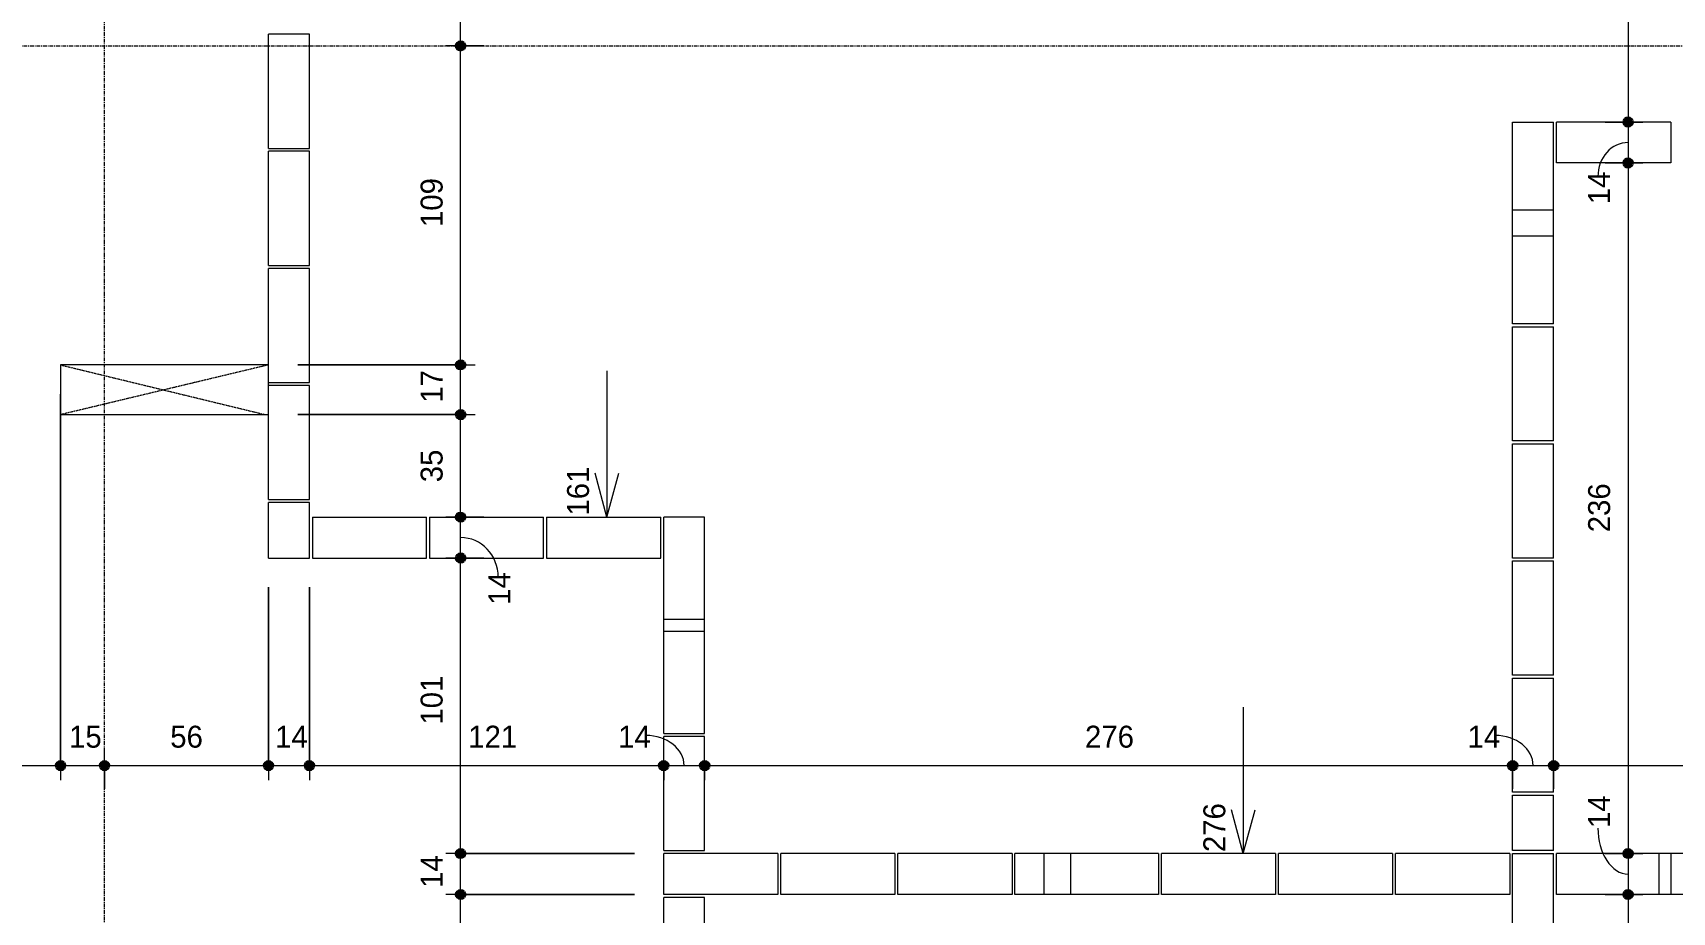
# Model space of a CAD drawing. Header units: centimetres. Extents: x 170 to 15941, y -2277 to 8860.
# Drawn here: x 7480 to 8040, y 134 to 435 of the extents above; entities that cross this region are included whole.
import ezdxf

# ---------------------------------------------------------------- set-up
doc = ezdxf.new("R2010")
doc.units = ezdxf.units.CM
doc.linetypes.add('Linha de eixo', pattern=[2.2225, 1.27, -0.3175, 0.3175, -0.3175])
doc.linetypes.add('Projeção', pattern=[0.396875, 0.238125, -0.15875])
doc.layers.add('A-ANNO-DIMS-1', color=1, linetype='Continuous', lineweight=9, true_color=0xff0000)
for name, color, linetype, lineweight in [('A-ANNO-DIMS-50', 7, 'Continuous', 9), ('A-DETL-THIN', 7, 'Continuous', 9), ('A-FLOR-OVHD', 7, 'Projeção', 9), ('S-BEAM', 7, 'Continuous', 9), ('S-BEAM-1', 7, 'Continuous', 13), ('S-GRID-1', 7, 'Linha de eixo', 9)]:
    doc.layers.add(name, color=color, linetype=linetype, lineweight=lineweight)
doc.styles.add('Bahnschrift_7', font='', dxfattribs={"height": 7.5})
doc.styles.get('Bahnschrift_7').set_extended_font_data('Bahnschrift')
doc.dimstyles.new('COTA_ACUMULADA_1', dxfattribs={"dimscale": 30.48, "dimtxt": 8.33133, "dimasz": 0.049213, "dimexe": 0, "dimexo": 0.0625, "dimgap": 0.131234, "dimtad": 0, "dimjust": 2, "dimdec": 0, "dimzin": 0, "dimdsep": 46, "dimtxsty": 'Bahnschrift_7', "dimblk1": 'NONE', "dimblk2": 'OPEN30', "dimsah": 1, "dimcen": 0.09, "dimse1": 1, "dimsd1": 1, "dimazin": 0, "dimtfac": 1, "dimtdec": 4, "dimtix": 1, "dimtmove": 2, "dimatfit": 3, "dimfxl": 0, "dimfxlon": 1, "dimtvp": 1, "dimtolj": 1, "dimtzin": 0, "dimarcsym": 2})
doc.dimstyles.new('COTA_LINEAR', dxfattribs={"dimscale": 30.48, "dimtxt": 8.33133, "dimasz": 0.393701, "dimexe": 0.164042, "dimexo": 0.328084, "dimgap": 0.131234, "dimtad": 1, "dimdec": 0, "dimzin": 0, "dimdsep": 46, "dimtxsty": 'Bahnschrift_7', "dimblk1": 'DOTSMALL', "dimblk2": 'DOTSMALL', "dimsah": 1, "dimcen": 0.09, "dimdle": 0.164042, "dimazin": 0, "dimtfac": 1, "dimtdec": 4, "dimtix": 1, "dimtmove": 0, "dimatfit": 3, "dimfxl": 1, "dimtvp": 1, "dimtolj": 1, "dimtzin": 0, "dimarcsym": 2})
doc.dimstyles.new('COTA_LINEAR_1', dxfattribs={"dimscale": 30.48, "dimtxt": 8.33133, "dimasz": 0.393701, "dimexe": 0.164042, "dimexo": 0.328084, "dimgap": 0.131234, "dimtad": 1, "dimdec": 0, "dimzin": 0, "dimdsep": 46, "dimtxsty": 'Bahnschrift_7', "dimblk1": 'DOTSMALL', "dimblk2": 'DOTSMALL', "dimsah": 1, "dimcen": 0.09, "dimdle": 0.164042, "dimazin": 0, "dimtfac": 1, "dimtdec": 4, "dimtix": 1, "dimtmove": 1, "dimatfit": 3, "dimfxl": 1, "dimtvp": 1, "dimtolj": 1, "dimtzin": 0, "dimarcsym": 2})

# ---------------------------------------------------------------- blocks, each defined once
blk = doc.blocks.new('LEONE - BLOCO CANALETA 14X39X1 - LEONE - BLOCO CANALETA 14X39X19-2457813-FORMA DA COBERTURA')
at = {"layer": 'S-BEAM-1'}
for p, q in [((-19.5, 7), (19.5, 7)), ((-19.5, 7), (-19.5, -7)), ((19.5, -7), (19.5, 7)), ((-19.5, -7), (19.5, -7))]:
    blk.add_line(p, q, dxfattribs=at)
blk = doc.blocks.new('LEONE - BLOCO CANALETA 14X39X2 - LEONE - BLOCO CANALETA 14X39X19-V2-FORMA DA COBERTURA')
at = {"layer": 'S-BEAM-1'}
for p, q in [((-19.5, 7), (19.5, 7)), ((-19.5, -7), (-19.5, 7)), ((19.5, 7), (19.5, -7)), ((-19.5, -7), (19.5, -7))]:
    blk.add_line(p, q, dxfattribs=at)
blk = doc.blocks.new('LEONE - BLOCO CANALETA 14X19X19 - LEONE - BLOCO CANALETA 14X19X19-3028554-FORMA DA COBERTURA')
at = {"layer": 'S-BEAM-1'}
for p, q in [((-9.5, 7), (9.5, 7)), ((-9.5, -7), (-9.5, 7)), ((9.5, 7), (9.5, -7)), ((-9.5, -7), (9.5, -7))]:
    blk.add_line(p, q, dxfattribs=at)
blk = doc.blocks.new('LEONE - BLOCO CANALETA 14X39X2 - LEONE - BLOCO CANALETA 14X39X19-2679375-FORMA DA COBERTURA')
at = {"layer": 'S-BEAM-1'}
for p, q in [((-19.5, 7), (19.5, 7)), ((-19.5, 7), (-19.5, -7)), ((19.5, -7), (19.5, 7)), ((-19.5, -7), (19.5, -7))]:
    blk.add_line(p, q, dxfattribs=at)
blk = doc.blocks.new('LEONE - BLOCO CANALETA 14X19X19 - LEONE - BLOCO CANALETA 14X19X19-561206-FORMA DA COBERTURA')
at = {"layer": 'S-BEAM-1'}
for p, q in [((-9.5, 7), (9.5, 7)), ((-9.5, 7), (-9.5, -7)), ((9.5, -7), (9.5, 7)), ((-9.5, -7), (9.5, -7))]:
    blk.add_line(p, q, dxfattribs=at)
blk = doc.blocks.new('DIMBLOCK106-FORMA DA COBERTURA')
at = {"layer": 'A-ANNO-DIMS-50', "lineweight": 35, "true_color": 0xff0000}
h = blk.add_hatch(color=1, dxfattribs=at)
edge = h.paths.add_edge_path()
edge.add_arc((7249.52, 184.29), 1.5, 0, 360)
h = blk.add_hatch(color=1, dxfattribs=at)
edge = h.paths.add_edge_path()
edge.add_arc((7489.52, 184.29), 1.5, 0, 360)
at = {"layer": 'A-ANNO-DIMS-50', "color": 1, "true_color": 0xff0000}
for p, q in [((7489.52, 311.24), (7489.52, 179.29)), ((7489.52, 184.29), (7489.52, 311.24)), ((7249.52, 220.24), (7249.52, 179.29)), ((7249.52, 184.29), (7249.52, 220.24)), ((7249.52, 184.29), (7489.52, 184.29))]:
    blk.add_line(p, q, dxfattribs=at)
at = {"layer": 'A-ANNO-DIMS-50', "color": 1, "lineweight": 35, "true_color": 0xff0000}
for centre in [(7249.52, 184.29), (7489.52, 184.29)]:
    blk.add_circle(centre, 1.5, dxfattribs=at)
at = {"layer": 'A-ANNO-DIMS-50', "color": 0, "insert": (7360.94, 197.94), "char_height": 7.5, "width": 20.6011, "attachment_point": 1, "line_spacing_factor": 1.009858, "style": 'Bahnschrift_7'}
blk.add_mtext('240', dxfattribs=at)
blk = doc.blocks.new('_DotSmall')
at = {"color": 0, "linetype": 'ByBlock', "const_width": 0.5}
blk.add_lwpolyline([(-0.0625, 0, 1), (0.0625, 0, 1)], format="xyb", close=True, dxfattribs=at)
blk = doc.blocks.new('DIMBLOCK107-FORMA DA COBERTURA')
at = {"layer": 'A-ANNO-DIMS-50', "lineweight": 35, "true_color": 0xff0000}
h = blk.add_hatch(color=1, dxfattribs=at)
edge = h.paths.add_edge_path()
edge.add_arc((7489.52, 184.29), 1.5, 0, 360)
h = blk.add_hatch(color=1, dxfattribs=at)
edge = h.paths.add_edge_path()
edge.add_arc((7504.52, 184.29), 1.5, 0, 360)
at = {"layer": 'A-ANNO-DIMS-50', "color": 1, "true_color": 0xff0000}
for p, q in [((7489.52, 311.24), (7489.52, 179.29)), ((7489.52, 184.29), (7489.52, 311.24)), ((7504.52, 176.41), (7504.52, 189.29)), ((7489.52, 184.29), (7504.52, 184.29)), ((7504.52, 184.29), (7504.52, 176.41))]:
    blk.add_line(p, q, dxfattribs=at)
at = {"layer": 'A-ANNO-DIMS-50', "color": 1, "lineweight": 35, "true_color": 0xff0000}
for centre in [(7489.52, 184.29), (7504.52, 184.29)]:
    blk.add_circle(centre, 1.5, dxfattribs=at)
at = {"layer": 'A-ANNO-DIMS-50', "color": 0, "insert": (7492.41, 197.94), "char_height": 7.5, "width": 11.0579, "attachment_point": 1, "line_spacing_factor": 1.009858, "style": 'Bahnschrift_7'}
blk.add_mtext('15', dxfattribs=at)
blk = doc.blocks.new('DIMBLOCK108-FORMA DA COBERTURA')
at = {"layer": 'A-ANNO-DIMS-50', "lineweight": 35, "true_color": 0xff0000}
h = blk.add_hatch(color=1, dxfattribs=at)
edge = h.paths.add_edge_path()
edge.add_arc((7504.52, 184.29), 1.5, 0, 360)
h = blk.add_hatch(color=1, dxfattribs=at)
edge = h.paths.add_edge_path()
edge.add_arc((7560.52, 184.29), 1.5, 0, 360)
at = {"layer": 'A-ANNO-DIMS-50', "color": 1, "true_color": 0xff0000}
for p, q in [((7560.52, 245.24), (7560.52, 179.29)), ((7560.52, 184.29), (7560.52, 245.24)), ((7504.52, 176.41), (7504.52, 189.29)), ((7504.52, 184.29), (7560.52, 184.29)), ((7504.52, 184.29), (7504.52, 176.41))]:
    blk.add_line(p, q, dxfattribs=at)
at = {"layer": 'A-ANNO-DIMS-50', "color": 1, "lineweight": 35, "true_color": 0xff0000}
for centre in [(7504.52, 184.29), (7560.52, 184.29)]:
    blk.add_circle(centre, 1.5, dxfattribs=at)
at = {"layer": 'A-ANNO-DIMS-50', "color": 0, "insert": (7526.97, 197.94), "char_height": 7.5, "width": 13.3301, "attachment_point": 1, "line_spacing_factor": 1.009858, "style": 'Bahnschrift_7'}
blk.add_mtext('56', dxfattribs=at)
blk = doc.blocks.new('DIMBLOCK109-FORMA DA COBERTURA')
at = {"layer": 'A-ANNO-DIMS-50', "lineweight": 35, "true_color": 0xff0000}
h = blk.add_hatch(color=1, dxfattribs=at)
edge = h.paths.add_edge_path()
edge.add_arc((7560.52, 184.29), 1.5, 0, 360)
h = blk.add_hatch(color=1, dxfattribs=at)
edge = h.paths.add_edge_path()
edge.add_arc((7574.52, 184.29), 1.5, 0, 360)
at = {"layer": 'A-ANNO-DIMS-50', "color": 1, "true_color": 0xff0000}
for p, q in [((7560.52, 245.24), (7560.52, 179.29)), ((7560.52, 184.29), (7560.52, 245.24)), ((7574.52, 245.24), (7574.52, 179.29)), ((7574.52, 184.29), (7574.52, 245.24)), ((7560.52, 184.29), (7574.52, 184.29))]:
    blk.add_line(p, q, dxfattribs=at)
at = {"layer": 'A-ANNO-DIMS-50', "color": 1, "lineweight": 35, "true_color": 0xff0000}
for centre in [(7560.52, 184.29), (7574.52, 184.29)]:
    blk.add_circle(centre, 1.5, dxfattribs=at)
at = {"layer": 'A-ANNO-DIMS-50', "color": 0, "insert": (7562.79, 197.94), "char_height": 7.5, "width": 11.3609, "attachment_point": 1, "line_spacing_factor": 1.009858, "style": 'Bahnschrift_7'}
blk.add_mtext('14', dxfattribs=at)
blk = doc.blocks.new('DIMBLOCK110-FORMA DA COBERTURA')
at = {"layer": 'A-ANNO-DIMS-50', "lineweight": 35, "true_color": 0xff0000}
h = blk.add_hatch(color=1, dxfattribs=at)
edge = h.paths.add_edge_path()
edge.add_arc((7574.52, 184.29), 1.5, 0, 360)
h = blk.add_hatch(color=1, dxfattribs=at)
edge = h.paths.add_edge_path()
edge.add_arc((7695.52, 184.29), 1.5, 0, 360)
at = {"layer": 'A-ANNO-DIMS-50', "color": 1, "true_color": 0xff0000}
for p, q in [((7574.52, 245.24), (7574.52, 179.29)), ((7574.52, 184.29), (7574.52, 245.24)), ((7695.52, 185.24), (7695.52, 179.29)), ((7695.52, 184.29), (7695.52, 185.24)), ((7574.52, 184.29), (7695.52, 184.29))]:
    blk.add_line(p, q, dxfattribs=at)
at = {"layer": 'A-ANNO-DIMS-50', "color": 1, "lineweight": 35, "true_color": 0xff0000}
for centre in [(7574.52, 184.29), (7695.52, 184.29)]:
    blk.add_circle(centre, 1.5, dxfattribs=at)
at = {"layer": 'A-ANNO-DIMS-50', "color": 0, "insert": (7628.77, 197.94), "char_height": 7.5, "width": 14.9964, "attachment_point": 1, "line_spacing_factor": 1.009858, "style": 'Bahnschrift_7'}
blk.add_mtext('121', dxfattribs=at)
blk = doc.blocks.new('DIMBLOCK111-FORMA DA COBERTURA')
at = {"layer": 'A-ANNO-DIMS-50', "lineweight": 35, "true_color": 0xff0000}
h = blk.add_hatch(color=1, dxfattribs=at)
edge = h.paths.add_edge_path()
edge.add_arc((7695.52, 184.29), 1.5, 0, 360)
h = blk.add_hatch(color=1, dxfattribs=at)
edge = h.paths.add_edge_path()
edge.add_arc((7709.52, 184.29), 1.5, 0, 360)
at = {"layer": 'A-ANNO-DIMS-50', "color": 1, "true_color": 0xff0000}
for p, q in [((7695.52, 185.24), (7695.52, 179.29)), ((7695.52, 184.29), (7695.52, 185.24)), ((7709.52, 185.24), (7709.52, 179.29)), ((7709.52, 184.29), (7709.52, 185.24)), ((7695.52, 184.29), (7709.52, 184.29))]:
    blk.add_line(p, q, dxfattribs=at)
at = {"layer": 'A-ANNO-DIMS-50', "color": 1, "lineweight": 35, "true_color": 0xff0000}
for centre in [(7695.52, 184.29), (7709.52, 184.29)]:
    blk.add_circle(centre, 1.5, dxfattribs=at)
at = {"layer": 'A-ANNO-DIMS-50', "color": 1, "true_color": 0xff0000}
blk.add_ellipse((7689.44, 184.29), major_axis=(13.08, 0), ratio=0.788155, start_param=0, end_param=1.570796, dxfattribs=at)
at = {"layer": 'A-ANNO-DIMS-50', "color": 0, "insert": (7679.97, 197.94), "char_height": 7.5, "width": 11.3609, "attachment_point": 1, "line_spacing_factor": 1.009858, "style": 'Bahnschrift_7'}
blk.add_mtext('14', dxfattribs=at)
blk = doc.blocks.new('DIMBLOCK112-FORMA DA COBERTURA')
at = {"layer": 'A-ANNO-DIMS-50', "lineweight": 35, "true_color": 0xff0000}
h = blk.add_hatch(color=1, dxfattribs=at)
edge = h.paths.add_edge_path()
edge.add_arc((7709.52, 184.29), 1.5, 0, 360)
h = blk.add_hatch(color=1, dxfattribs=at)
edge = h.paths.add_edge_path()
edge.add_arc((7985.52, 184.29), 1.5, 0, 360)
at = {"layer": 'A-ANNO-DIMS-50', "color": 1, "true_color": 0xff0000}
for p, q in [((7709.52, 185.24), (7709.52, 179.29)), ((7709.52, 184.29), (7709.52, 185.24)), ((7985.52, 176.41), (7985.52, 189.29)), ((7709.52, 184.29), (7985.52, 184.29)), ((7985.52, 184.29), (7985.52, 176.41))]:
    blk.add_line(p, q, dxfattribs=at)
at = {"layer": 'A-ANNO-DIMS-50', "color": 1, "lineweight": 35, "true_color": 0xff0000}
for centre in [(7709.52, 184.29), (7985.52, 184.29)]:
    blk.add_circle(centre, 1.5, dxfattribs=at)
at = {"layer": 'A-ANNO-DIMS-50', "color": 0, "insert": (7839.44, 197.94), "char_height": 7.5, "width": 19.3893, "attachment_point": 1, "line_spacing_factor": 1.009858, "style": 'Bahnschrift_7'}
blk.add_mtext('276', dxfattribs=at)
blk = doc.blocks.new('DIMBLOCK113-FORMA DA COBERTURA')
at = {"layer": 'A-ANNO-DIMS-50', "lineweight": 35, "true_color": 0xff0000}
h = blk.add_hatch(color=1, dxfattribs=at)
edge = h.paths.add_edge_path()
edge.add_arc((7985.52, 184.29), 1.5, 0, 360)
h = blk.add_hatch(color=1, dxfattribs=at)
edge = h.paths.add_edge_path()
edge.add_arc((7999.52, 184.29), 1.5, 0, 360)
at = {"layer": 'A-ANNO-DIMS-50', "color": 1, "true_color": 0xff0000}
for p, q in [((7985.52, 176.41), (7985.52, 189.29)), ((7999.52, 176.41), (7999.52, 189.29)), ((7985.52, 184.29), (7999.52, 184.29)), ((7985.52, 184.29), (7985.52, 176.41)), ((7999.52, 184.29), (7999.52, 176.41))]:
    blk.add_line(p, q, dxfattribs=at)
at = {"layer": 'A-ANNO-DIMS-50', "color": 1, "lineweight": 35, "true_color": 0xff0000}
for centre in [(7985.52, 184.29), (7999.52, 184.29)]:
    blk.add_circle(centre, 1.5, dxfattribs=at)
at = {"layer": 'A-ANNO-DIMS-50', "color": 1, "true_color": 0xff0000}
blk.add_ellipse((7979.58, 184.29), major_axis=(12.94, 0), ratio=0.79671, start_param=0, end_param=1.570796, dxfattribs=at)
at = {"layer": 'A-ANNO-DIMS-50', "color": 0, "insert": (7970.11, 197.94), "char_height": 7.5, "width": 11.3609, "attachment_point": 1, "line_spacing_factor": 1.009858, "style": 'Bahnschrift_7'}
blk.add_mtext('14', dxfattribs=at)
blk = doc.blocks.new('DIMBLOCK114-FORMA DA COBERTURA')
at = {"layer": 'A-ANNO-DIMS-50', "lineweight": 35, "true_color": 0xff0000}
h = blk.add_hatch(color=1, dxfattribs=at)
edge = h.paths.add_edge_path()
edge.add_arc((7999.52, 184.29), 1.5, 0, 360)
h = blk.add_hatch(color=1, dxfattribs=at)
edge = h.paths.add_edge_path()
edge.add_arc((8315.52, 184.29), 1.5, 0, 360)
at = {"layer": 'A-ANNO-DIMS-50', "color": 1, "true_color": 0xff0000}
for p, q in [((7999.52, 176.41), (7999.52, 189.29)), ((8315.52, 176.41), (8315.52, 189.29)), ((7999.52, 184.29), (8320.52, 184.29)), ((7999.52, 184.29), (7999.52, 176.41)), ((8315.52, 184.29), (8315.52, 176.41))]:
    blk.add_line(p, q, dxfattribs=at)
at = {"layer": 'A-ANNO-DIMS-50', "color": 1, "lineweight": 35, "true_color": 0xff0000}
for centre in [(7999.52, 184.29), (8315.52, 184.29)]:
    blk.add_circle(centre, 1.5, dxfattribs=at)
at = {"layer": 'A-ANNO-DIMS-50', "color": 0, "insert": (8150.26, 197.94), "char_height": 7.5, "width": 17.4201, "attachment_point": 1, "line_spacing_factor": 1.009858, "style": 'Bahnschrift_7'}
blk.add_mtext('316', dxfattribs=at)
blk = doc.blocks.new('DIMBLOCK251-FORMA DA COBERTURA')
at = {"layer": 'A-ANNO-DIMS-50', "lineweight": 35, "true_color": 0xff0000}
h = blk.add_hatch(color=1, dxfattribs=at)
edge = h.paths.add_edge_path()
edge.add_arc((7626.16, 140.24), 1.5, 0, 360)
h = blk.add_hatch(color=1, dxfattribs=at)
edge = h.paths.add_edge_path()
edge.add_arc((7626.16, 39.24), 1.5, 0, 360)
at = {"layer": 'A-ANNO-DIMS-50', "color": 1, "true_color": 0xff0000}
for p, q in [((7685.52, 140.24), (7621.16, 140.24)), ((7626.16, 39.24), (7626.16, 140.24)), ((7626.16, 140.24), (7685.52, 140.24)), ((7625.52, 39.24), (7631.16, 39.24)), ((7626.16, 39.24), (7625.52, 39.24))]:
    blk.add_line(p, q, dxfattribs=at)
at = {"layer": 'A-ANNO-DIMS-50', "color": 1, "lineweight": 35, "true_color": 0xff0000}
for centre in [(7626.16, 140.24), (7626.16, 39.24)]:
    blk.add_circle(centre, 1.5, dxfattribs=at)
at = {"layer": 'A-ANNO-DIMS-50', "color": 0, "insert": (7612.51, 83.31), "char_height": 7.5, "width": 15.4508, "attachment_point": 1, "rotation": 90, "line_spacing_factor": 1.009858, "style": 'Bahnschrift_7'}
blk.add_mtext('101', dxfattribs=at)
blk = doc.blocks.new('DIMBLOCK252-FORMA DA COBERTURA')
at = {"layer": 'A-ANNO-DIMS-50', "lineweight": 35, "true_color": 0xff0000}
h = blk.add_hatch(color=1, dxfattribs=at)
edge = h.paths.add_edge_path()
edge.add_arc((7626.16, 154.24), 1.5, 0, 360)
h = blk.add_hatch(color=1, dxfattribs=at)
edge = h.paths.add_edge_path()
edge.add_arc((7626.16, 140.24), 1.5, 0, 360)
at = {"layer": 'A-ANNO-DIMS-50', "color": 1, "true_color": 0xff0000}
for p, q in [((7685.52, 154.24), (7621.16, 154.24)), ((7626.16, 140.24), (7626.16, 154.24)), ((7626.16, 154.24), (7685.52, 154.24)), ((7685.52, 140.24), (7621.16, 140.24)), ((7626.16, 140.24), (7685.52, 140.24))]:
    blk.add_line(p, q, dxfattribs=at)
at = {"layer": 'A-ANNO-DIMS-50', "color": 1, "lineweight": 35, "true_color": 0xff0000}
for centre in [(7626.16, 154.24), (7626.16, 140.24)]:
    blk.add_circle(centre, 1.5, dxfattribs=at)
at = {"layer": 'A-ANNO-DIMS-50', "color": 0, "insert": (7612.51, 142.51), "char_height": 7.5, "width": 11.3609, "attachment_point": 1, "rotation": 90, "line_spacing_factor": 1.009858, "style": 'Bahnschrift_7'}
blk.add_mtext('14', dxfattribs=at)
blk = doc.blocks.new('DIMBLOCK253-FORMA DA COBERTURA')
at = {"layer": 'A-ANNO-DIMS-50', "lineweight": 35, "true_color": 0xff0000}
h = blk.add_hatch(color=1, dxfattribs=at)
edge = h.paths.add_edge_path()
edge.add_arc((7626.16, 255.24), 1.5, 0, 360)
h = blk.add_hatch(color=1, dxfattribs=at)
edge = h.paths.add_edge_path()
edge.add_arc((7626.16, 154.24), 1.5, 0, 360)
at = {"layer": 'A-ANNO-DIMS-50', "color": 1, "true_color": 0xff0000}
for p, q in [((7634.04, 255.24), (7621.16, 255.24)), ((7626.16, 154.24), (7626.16, 255.24)), ((7626.16, 255.24), (7634.04, 255.24)), ((7685.52, 154.24), (7621.16, 154.24)), ((7626.16, 154.24), (7685.52, 154.24))]:
    blk.add_line(p, q, dxfattribs=at)
at = {"layer": 'A-ANNO-DIMS-50', "color": 1, "lineweight": 35, "true_color": 0xff0000}
for centre in [(7626.16, 255.24), (7626.16, 154.24)]:
    blk.add_circle(centre, 1.5, dxfattribs=at)
at = {"layer": 'A-ANNO-DIMS-50', "color": 0, "insert": (7612.51, 198.31), "char_height": 7.5, "width": 15.4508, "attachment_point": 1, "rotation": 90, "line_spacing_factor": 1.009858, "style": 'Bahnschrift_7'}
blk.add_mtext('101', dxfattribs=at)
blk = doc.blocks.new('DIMBLOCK254-FORMA DA COBERTURA')
at = {"layer": 'A-ANNO-DIMS-50', "lineweight": 35, "true_color": 0xff0000}
h = blk.add_hatch(color=1, dxfattribs=at)
edge = h.paths.add_edge_path()
edge.add_arc((7626.16, 269.24), 1.5, 0, 360)
h = blk.add_hatch(color=1, dxfattribs=at)
edge = h.paths.add_edge_path()
edge.add_arc((7626.16, 255.24), 1.5, 0, 360)
at = {"layer": 'A-ANNO-DIMS-50', "color": 1, "true_color": 0xff0000}
for p, q in [((7634.04, 269.24), (7621.16, 269.24)), ((7626.16, 255.24), (7626.16, 269.24)), ((7626.16, 269.24), (7634.04, 269.24)), ((7634.04, 255.24), (7621.16, 255.24)), ((7626.16, 255.24), (7634.04, 255.24))]:
    blk.add_line(p, q, dxfattribs=at)
at = {"layer": 'A-ANNO-DIMS-50', "color": 1, "lineweight": 35, "true_color": 0xff0000}
for centre in [(7626.16, 269.24), (7626.16, 255.24)]:
    blk.add_circle(centre, 1.5, dxfattribs=at)
at = {"layer": 'A-ANNO-DIMS-50', "color": 1, "true_color": 0xff0000}
blk.add_ellipse((7626.16, 248.72), major_axis=(0, 13.52), ratio=0.95064, start_param=4.712389, end_param=6.283185, dxfattribs=at)
at = {"layer": 'A-ANNO-DIMS-50', "color": 0, "insert": (7635.68, 239.25), "char_height": 7.5, "width": 11.3609, "attachment_point": 1, "rotation": 90, "line_spacing_factor": 1.009858, "style": 'Bahnschrift_7'}
blk.add_mtext('14', dxfattribs=at)
blk = doc.blocks.new('DIMBLOCK255-FORMA DA COBERTURA')
at = {"layer": 'A-ANNO-DIMS-50', "lineweight": 35, "true_color": 0xff0000}
h = blk.add_hatch(color=1, dxfattribs=at)
edge = h.paths.add_edge_path()
edge.add_arc((7626.16, 304.24), 1.5, 0, 360)
h = blk.add_hatch(color=1, dxfattribs=at)
edge = h.paths.add_edge_path()
edge.add_arc((7626.16, 269.24), 1.5, 0, 360)
at = {"layer": 'A-ANNO-DIMS-50', "color": 1, "true_color": 0xff0000}
for p, q in [((7570.52, 304.24), (7631.16, 304.24)), ((7626.16, 304.24), (7570.52, 304.24)), ((7626.16, 269.24), (7626.16, 304.24)), ((7634.04, 269.24), (7621.16, 269.24)), ((7626.16, 269.24), (7634.04, 269.24))]:
    blk.add_line(p, q, dxfattribs=at)
at = {"layer": 'A-ANNO-DIMS-50', "color": 1, "lineweight": 35, "true_color": 0xff0000}
for centre in [(7626.16, 304.24), (7626.16, 269.24)]:
    blk.add_circle(centre, 1.5, dxfattribs=at)
at = {"layer": 'A-ANNO-DIMS-50', "color": 0, "insert": (7612.51, 281.13), "char_height": 7.5, "width": 13.4816, "attachment_point": 1, "rotation": 90, "line_spacing_factor": 1.009858, "style": 'Bahnschrift_7'}
blk.add_mtext('35', dxfattribs=at)
blk = doc.blocks.new('DIMBLOCK256-FORMA DA COBERTURA')
at = {"layer": 'A-ANNO-DIMS-50', "lineweight": 35, "true_color": 0xff0000}
h = blk.add_hatch(color=1, dxfattribs=at)
edge = h.paths.add_edge_path()
edge.add_arc((7626.16, 321.24), 1.5, 0, 360)
h = blk.add_hatch(color=1, dxfattribs=at)
edge = h.paths.add_edge_path()
edge.add_arc((7626.16, 304.24), 1.5, 0, 360)
at = {"layer": 'A-ANNO-DIMS-50', "color": 1, "true_color": 0xff0000}
for p, q in [((7570.52, 321.24), (7631.16, 321.24)), ((7626.16, 321.24), (7570.52, 321.24)), ((7626.16, 304.24), (7626.16, 321.24)), ((7570.52, 304.24), (7631.16, 304.24)), ((7626.16, 304.24), (7570.52, 304.24))]:
    blk.add_line(p, q, dxfattribs=at)
at = {"layer": 'A-ANNO-DIMS-50', "color": 1, "lineweight": 35, "true_color": 0xff0000}
for centre in [(7626.16, 321.24), (7626.16, 304.24)]:
    blk.add_circle(centre, 1.5, dxfattribs=at)
at = {"layer": 'A-ANNO-DIMS-50', "color": 0, "insert": (7612.51, 308.33), "char_height": 7.5, "width": 10.6035, "attachment_point": 1, "rotation": 90, "line_spacing_factor": 1.009858, "style": 'Bahnschrift_7'}
blk.add_mtext('17', dxfattribs=at)
blk = doc.blocks.new('DIMBLOCK257-FORMA DA COBERTURA')
at = {"layer": 'A-ANNO-DIMS-50', "lineweight": 35, "true_color": 0xff0000}
h = blk.add_hatch(color=1, dxfattribs=at)
edge = h.paths.add_edge_path()
edge.add_arc((7626.16, 430.24), 1.5, 0, 360)
h = blk.add_hatch(color=1, dxfattribs=at)
edge = h.paths.add_edge_path()
edge.add_arc((7626.16, 321.24), 1.5, 0, 360)
at = {"layer": 'A-ANNO-DIMS-50', "color": 1, "true_color": 0xff0000}
for p, q in [((7634.04, 430.24), (7621.16, 430.24)), ((7626.16, 321.24), (7626.16, 430.24)), ((7626.16, 430.24), (7634.04, 430.24)), ((7570.52, 321.24), (7631.16, 321.24)), ((7626.16, 321.24), (7570.52, 321.24))]:
    blk.add_line(p, q, dxfattribs=at)
at = {"layer": 'A-ANNO-DIMS-50', "color": 1, "lineweight": 35, "true_color": 0xff0000}
for centre in [(7626.16, 430.24), (7626.16, 321.24)]:
    blk.add_circle(centre, 1.5, dxfattribs=at)
at = {"layer": 'A-ANNO-DIMS-50', "color": 0, "insert": (7612.51, 368.36), "char_height": 7.5, "width": 17.723, "attachment_point": 1, "rotation": 90, "line_spacing_factor": 1.009858, "style": 'Bahnschrift_7'}
blk.add_mtext('109', dxfattribs=at)
blk = doc.blocks.new('DIMBLOCK258-FORMA DA COBERTURA')
at = {"layer": 'A-ANNO-DIMS-50', "lineweight": 35, "true_color": 0xff0000}
h = blk.add_hatch(color=1, dxfattribs=at)
edge = h.paths.add_edge_path()
edge.add_arc((7626.16, 604.71), 1.5, 0, 360)
h = blk.add_hatch(color=1, dxfattribs=at)
edge = h.paths.add_edge_path()
edge.add_arc((7626.16, 430.24), 1.5, 0, 360)
at = {"layer": 'A-ANNO-DIMS-50', "color": 1, "true_color": 0xff0000}
for p, q in [((7605.02, 604.71), (7631.16, 604.71)), ((7626.16, 604.71), (7605.02, 604.71)), ((7626.16, 430.24), (7626.16, 604.71)), ((7634.04, 430.24), (7621.16, 430.24)), ((7626.16, 430.24), (7634.04, 430.24))]:
    blk.add_line(p, q, dxfattribs=at)
at = {"layer": 'A-ANNO-DIMS-50', "color": 1, "lineweight": 35, "true_color": 0xff0000}
for centre in [(7626.16, 604.71), (7626.16, 430.24)]:
    blk.add_circle(centre, 1.5, dxfattribs=at)
at = {"layer": 'A-ANNO-DIMS-50', "color": 0, "insert": (7612.51, 510.09), "char_height": 7.5, "width": 17.723, "attachment_point": 1, "rotation": 90, "line_spacing_factor": 1.009858, "style": 'Bahnschrift_7'}
blk.add_mtext('174', dxfattribs=at)
blk = doc.blocks.new('DIMBLOCK271-FORMA DA COBERTURA')
at = {"layer": 'A-ANNO-DIMS-50', "lineweight": 35, "true_color": 0xff0000}
h = blk.add_hatch(color=1, dxfattribs=at)
edge = h.paths.add_edge_path()
edge.add_arc((8024.95, 495.24), 1.5, 0, 360)
h = blk.add_hatch(color=1, dxfattribs=at)
edge = h.paths.add_edge_path()
edge.add_arc((8024.95, 404.24), 1.5, 0, 360)
at = {"layer": 'A-ANNO-DIMS-50', "color": 1, "true_color": 0xff0000}
for p, q in [((8009.52, 495.24), (8029.95, 495.24)), ((8024.95, 495.24), (8009.52, 495.24)), ((8024.95, 495.24), (8024.95, 404.24)), ((8017.07, 404.24), (8029.95, 404.24)), ((8024.95, 404.24), (8017.07, 404.24))]:
    blk.add_line(p, q, dxfattribs=at)
at = {"layer": 'A-ANNO-DIMS-50', "color": 1, "lineweight": 35, "true_color": 0xff0000}
for centre in [(8024.95, 495.24), (8024.95, 404.24)]:
    blk.add_circle(centre, 1.5, dxfattribs=at)
at = {"layer": 'A-ANNO-DIMS-50', "color": 0, "insert": (8011.3, 445.26), "char_height": 7.5, "width": 10.755, "attachment_point": 1, "rotation": 90, "line_spacing_factor": 1.009858, "style": 'Bahnschrift_7'}
blk.add_mtext('91', dxfattribs=at)
blk = doc.blocks.new('DIMBLOCK272-FORMA DA COBERTURA')
at = {"layer": 'A-ANNO-DIMS-50', "lineweight": 35, "true_color": 0xff0000}
h = blk.add_hatch(color=1, dxfattribs=at)
edge = h.paths.add_edge_path()
edge.add_arc((8024.95, 404.24), 1.5, 0, 360)
h = blk.add_hatch(color=1, dxfattribs=at)
edge = h.paths.add_edge_path()
edge.add_arc((8024.95, 390.24), 1.5, 0, 360)
at = {"layer": 'A-ANNO-DIMS-50', "color": 1, "true_color": 0xff0000}
for p, q in [((8017.07, 404.24), (8029.95, 404.24)), ((8024.95, 404.24), (8017.07, 404.24)), ((8024.95, 404.24), (8024.95, 390.24)), ((8017.07, 390.24), (8029.95, 390.24)), ((8024.95, 390.24), (8017.07, 390.24))]:
    blk.add_line(p, q, dxfattribs=at)
at = {"layer": 'A-ANNO-DIMS-50', "color": 1, "lineweight": 35, "true_color": 0xff0000}
for centre in [(8024.95, 404.24), (8024.95, 390.24)]:
    blk.add_circle(centre, 1.5, dxfattribs=at)
at = {"layer": 'A-ANNO-DIMS-50', "color": 1, "true_color": 0xff0000}
blk.add_ellipse((8024.95, 385.61), major_axis=(0, 11.63), ratio=0.886269, start_param=0, end_param=1.570796, dxfattribs=at)
at = {"layer": 'A-ANNO-DIMS-50', "color": 0, "insert": (8011.3, 376.14), "char_height": 7.5, "width": 11.3609, "attachment_point": 1, "rotation": 90, "line_spacing_factor": 1.009858, "style": 'Bahnschrift_7'}
blk.add_mtext('14', dxfattribs=at)
blk = doc.blocks.new('DIMBLOCK273-FORMA DA COBERTURA')
at = {"layer": 'A-ANNO-DIMS-50', "lineweight": 35, "true_color": 0xff0000}
h = blk.add_hatch(color=1, dxfattribs=at)
edge = h.paths.add_edge_path()
edge.add_arc((8024.95, 390.24), 1.5, 0, 360)
h = blk.add_hatch(color=1, dxfattribs=at)
edge = h.paths.add_edge_path()
edge.add_arc((8024.95, 154.24), 1.5, 0, 360)
at = {"layer": 'A-ANNO-DIMS-50', "color": 1, "true_color": 0xff0000}
for p, q in [((8017.07, 390.24), (8029.95, 390.24)), ((8024.95, 390.24), (8017.07, 390.24)), ((8024.95, 390.24), (8024.95, 154.24)), ((8017.07, 154.24), (8029.95, 154.24)), ((8024.95, 154.24), (8017.07, 154.24))]:
    blk.add_line(p, q, dxfattribs=at)
at = {"layer": 'A-ANNO-DIMS-50', "color": 1, "lineweight": 35, "true_color": 0xff0000}
for centre in [(8024.95, 390.24), (8024.95, 154.24)]:
    blk.add_circle(centre, 1.5, dxfattribs=at)
at = {"layer": 'A-ANNO-DIMS-50', "color": 0, "insert": (8011.3, 264.04), "char_height": 7.5, "width": 19.6922, "attachment_point": 1, "rotation": 90, "line_spacing_factor": 1.009858, "style": 'Bahnschrift_7'}
blk.add_mtext('236', dxfattribs=at)
blk = doc.blocks.new('DIMBLOCK274-FORMA DA COBERTURA')
at = {"layer": 'A-ANNO-DIMS-50', "lineweight": 35, "true_color": 0xff0000}
h = blk.add_hatch(color=1, dxfattribs=at)
edge = h.paths.add_edge_path()
edge.add_arc((8024.95, 154.24), 1.5, 0, 360)
h = blk.add_hatch(color=1, dxfattribs=at)
edge = h.paths.add_edge_path()
edge.add_arc((8024.95, 140.24), 1.5, 0, 360)
at = {"layer": 'A-ANNO-DIMS-50', "color": 1, "true_color": 0xff0000}
for p, q in [((8017.07, 154.24), (8029.95, 154.24)), ((8024.95, 154.24), (8017.07, 154.24)), ((8024.95, 154.24), (8024.95, 140.24)), ((8017.07, 140.24), (8029.95, 140.24)), ((8024.95, 140.24), (8017.07, 140.24))]:
    blk.add_line(p, q, dxfattribs=at)
at = {"layer": 'A-ANNO-DIMS-50', "color": 1, "lineweight": 35, "true_color": 0xff0000}
for centre in [(8024.95, 154.24), (8024.95, 140.24)]:
    blk.add_circle(centre, 1.5, dxfattribs=at)
at = {"layer": 'A-ANNO-DIMS-50', "color": 1, "true_color": 0xff0000}
blk.add_ellipse((8024.95, 162.98), major_axis=(0, 15.74), ratio=0.655292, start_param=1.570796, end_param=3.141593, dxfattribs=at)
at = {"layer": 'A-ANNO-DIMS-50', "color": 0, "insert": (8011.3, 162.98), "char_height": 7.5, "width": 11.3609, "attachment_point": 1, "rotation": 90, "line_spacing_factor": 1.009858, "style": 'Bahnschrift_7'}
blk.add_mtext('14', dxfattribs=at)
blk = doc.blocks.new('DIMBLOCK275-FORMA DA COBERTURA')
at = {"layer": 'A-ANNO-DIMS-50', "lineweight": 35, "true_color": 0xff0000}
h = blk.add_hatch(color=1, dxfattribs=at)
edge = h.paths.add_edge_path()
edge.add_arc((8024.95, 140.24), 1.5, 0, 360)
h = blk.add_hatch(color=1, dxfattribs=at)
edge = h.paths.add_edge_path()
edge.add_arc((8024.95, -95.76), 1.5, 0, 360)
at = {"layer": 'A-ANNO-DIMS-50', "color": 1, "true_color": 0xff0000}
for p, q in [((8017.07, 140.24), (8029.95, 140.24)), ((8024.95, 140.24), (8017.07, 140.24)), ((8024.95, 140.24), (8024.95, -95.76)), ((8017.07, -95.76), (8029.95, -95.76)), ((8024.95, -95.76), (8017.07, -95.76))]:
    blk.add_line(p, q, dxfattribs=at)
at = {"layer": 'A-ANNO-DIMS-50', "color": 1, "lineweight": 35, "true_color": 0xff0000}
for centre in [(8024.95, 140.24), (8024.95, -95.76)]:
    blk.add_circle(centre, 1.5, dxfattribs=at)
at = {"layer": 'A-ANNO-DIMS-50', "color": 0, "insert": (8011.3, 14.04), "char_height": 7.5, "width": 19.6922, "attachment_point": 1, "rotation": 90, "line_spacing_factor": 1.009858, "style": 'Bahnschrift_7'}
blk.add_mtext('236', dxfattribs=at)
blk = doc.blocks.new('DIMBLOCK357-FORMA DA COBERTURA')
at = {"layer": 'A-ANNO-DIMS-50', "color": 1, "true_color": 0xff0000}
for p, q in [((7893.5, 204.24), (7893.5, 154.24)), ((7893.5, 154.24), (7889.49, 169.24)), ((7893.5, 154.24), (7897.52, 169.24)), ((7893.5, 154.24), (7893.5, 154.24)), ((7893.5, 154.24), (7893.5, 154.24))]:
    blk.add_line(p, q, dxfattribs=at)
at = {"layer": 'A-ANNO-DIMS-50', "color": 0, "insert": (7879.86, 154.74), "char_height": 7.5, "width": 19.3893, "attachment_point": 1, "rotation": 90, "line_spacing_factor": 1.009858, "style": 'Bahnschrift_7'}
blk.add_mtext('276', dxfattribs=at)
blk = doc.blocks.new('_None')
blk = doc.blocks.new('_Open30')
at = {"color": 0, "linetype": 'ByBlock', "lineweight": -2}
for p, q in [((-1, 0.27), (0, 0)), ((0, 0), (-1, -0.27)), ((0, 0), (-1, 0))]:
    blk.add_line(p, q, dxfattribs=at)
blk = doc.blocks.new('DIMBLOCK359-FORMA DA COBERTURA')
at = {"layer": 'A-ANNO-DIMS-50', "color": 1, "true_color": 0xff0000}
for p, q in [((7676.16, 319.24), (7676.16, 269.24)), ((7676.16, 269.24), (7672.14, 284.24)), ((7676.16, 269.24), (7680.18, 284.24)), ((7676.16, 269.24), (7676.16, 269.24)), ((7676.16, 269.24), (7676.16, 269.24))]:
    blk.add_line(p, q, dxfattribs=at)
at = {"layer": 'A-ANNO-DIMS-50', "color": 0, "insert": (7662.51, 269.74), "char_height": 7.5, "width": 14.9964, "attachment_point": 1, "rotation": 90, "line_spacing_factor": 1.009858, "style": 'Bahnschrift_7'}
blk.add_mtext('161', dxfattribs=at)

msp = doc.modelspace()

# ---------------------------------------------------------------- linework, layer by layer
at = {"layer": 'A-DETL-THIN'}
for p, q in [((7489.52, 321.24), (7489.52, 304.24)), ((7560.52, 321.24), (7489.52, 321.24)), ((7560.52, 304.24), (7560.52, 321.24)), ((7489.52, 304.24), (7560.52, 304.24))]:
    msp.add_line(p, q, dxfattribs=at)
at = {"layer": 'A-FLOR-OVHD'}
for p, q in [((7489.52, 321.24), (7559.52, 304.24)), ((7560.52, 321.24), (7489.52, 304.24))]:
    msp.add_line(p, q, dxfattribs=at)
at = {"layer": 'S-GRID-1'}
for p, q in [((7504.52, -679.8), (7504.52, 927.57)), ((5636.63, 430.24), (8470.88, 430.24))]:
    msp.add_line(p, q, dxfattribs=at)

# ---------------------------------------------------------------- block references
at = {"layer": 'S-BEAM'}
for name, p, rotation in [('LEONE - BLOCO CANALETA 14X39X2 - LEONE - BLOCO CANALETA 14X39X19-2679375-FORMA DA COBERTURA', (7567.52, 414.74), 89.9999999999999), ('LEONE - BLOCO CANALETA 14X39X2 - LEONE - BLOCO CANALETA 14X39X19-V2-FORMA DA COBERTURA', (7992.52, 384.74), 90.0000000000001), ('LEONE - BLOCO CANALETA 14X39X2 - LEONE - BLOCO CANALETA 14X39X19-V2-FORMA DA COBERTURA', (8020.02, 397.24), 180), ('LEONE - BLOCO CANALETA 14X39X2 - LEONE - BLOCO CANALETA 14X39X19-2679375-FORMA DA COBERTURA', (7567.52, 374.74), 89.9999999999999), ('LEONE - BLOCO CANALETA 14X39X2 - LEONE - BLOCO CANALETA 14X39X19-V2-FORMA DA COBERTURA', (7992.52, 354.74), 90.0000000000001), ('LEONE - BLOCO CANALETA 14X39X2 - LEONE - BLOCO CANALETA 14X39X19-2679375-FORMA DA COBERTURA', (7567.52, 334.74), 89.9999999999999), ('LEONE - BLOCO CANALETA 14X39X2 - LEONE - BLOCO CANALETA 14X39X19-V2-FORMA DA COBERTURA', (7992.52, 314.74), 90.0000000000001), ('LEONE - BLOCO CANALETA 14X39X2 - LEONE - BLOCO CANALETA 14X39X19-2679375-FORMA DA COBERTURA', (7567.52, 294.74), 89.9999999999999), ('LEONE - BLOCO CANALETA 14X39X2 - LEONE - BLOCO CANALETA 14X39X19-V2-FORMA DA COBERTURA', (7992.52, 274.74), 90.0000000000001), ('LEONE - BLOCO CANALETA 14X19X19 - LEONE - BLOCO CANALETA 14X19X19-561206-FORMA DA COBERTURA', (7567.52, 264.74), 89.9999999999999), ('LEONE - BLOCO CANALETA 14X39X1 - LEONE - BLOCO CANALETA 14X39X19-2457813-FORMA DA COBERTURA', (7702.52, 249.74), 89.9999999999999), ('LEONE - BLOCO CANALETA 14X39X2 - LEONE - BLOCO CANALETA 14X39X19-V2-FORMA DA COBERTURA', (7992.52, 234.74), 90.0000000000001), ('LEONE - BLOCO CANALETA 14X39X1 - LEONE - BLOCO CANALETA 14X39X19-2457813-FORMA DA COBERTURA', (7702.52, 214.74), 89.9999999999999), ('LEONE - BLOCO CANALETA 14X39X2 - LEONE - BLOCO CANALETA 14X39X19-V2-FORMA DA COBERTURA', (7992.52, 194.74), 90.0000000000001), ('LEONE - BLOCO CANALETA 14X39X1 - LEONE - BLOCO CANALETA 14X39X19-2457813-FORMA DA COBERTURA', (7702.52, 174.74), 89.9999999999999), ('LEONE - BLOCO CANALETA 14X19X19 - LEONE - BLOCO CANALETA 14X19X19-3028554-FORMA DA COBERTURA', (7992.52, 164.74), 90.0000000000001), ('LEONE - BLOCO CANALETA 14X39X2 - LEONE - BLOCO CANALETA 14X39X19-V2-FORMA DA COBERTURA', (7715.02, 147.24), 180), ('LEONE - BLOCO CANALETA 14X39X2 - LEONE - BLOCO CANALETA 14X39X19-V2-FORMA DA COBERTURA', (7755.02, 147.24), 180), ('LEONE - BLOCO CANALETA 14X39X2 - LEONE - BLOCO CANALETA 14X39X19-V2-FORMA DA COBERTURA', (7795.02, 147.24), 180), ('LEONE - BLOCO CANALETA 14X19X19 - LEONE - BLOCO CANALETA 14X19X19-3028554-FORMA DA COBERTURA', (7825.02, 147.24), 180), ('LEONE - BLOCO CANALETA 14X39X2 - LEONE - BLOCO CANALETA 14X39X19-V2-FORMA DA COBERTURA', (7845.02, 147.24), 180), ('LEONE - BLOCO CANALETA 14X39X2 - LEONE - BLOCO CANALETA 14X39X19-V2-FORMA DA COBERTURA', (7885.02, 147.24), 180), ('LEONE - BLOCO CANALETA 14X39X2 - LEONE - BLOCO CANALETA 14X39X19-V2-FORMA DA COBERTURA', (7925.02, 147.24), 180), ('LEONE - BLOCO CANALETA 14X39X2 - LEONE - BLOCO CANALETA 14X39X19-V2-FORMA DA COBERTURA', (7965.02, 147.24), 180), ('LEONE - BLOCO CANALETA 14X39X2 - LEONE - BLOCO CANALETA 14X39X19-V2-FORMA DA COBERTURA', (7992.52, 134.74), 90.0000000000001), ('LEONE - BLOCO CANALETA 14X39X2 - LEONE - BLOCO CANALETA 14X39X19-V2-FORMA DA COBERTURA', (8020.02, 147.24), 180), ('LEONE - BLOCO CANALETA 14X39X2 - LEONE - BLOCO CANALETA 14X39X19-V2-FORMA DA COBERTURA', (8055.02, 147.24), 180), ('LEONE - BLOCO CANALETA 14X19X19 - LEONE - BLOCO CANALETA 14X19X19-561206-FORMA DA COBERTURA', (7702.52, 129.74), 89.9999999999999)]:
    msp.add_blockref(name, p, dxfattribs=dict(at, rotation=rotation))
for p in [(7595.02, 262.24), (7635.02, 262.24), (7675.02, 262.24)]:
    msp.add_blockref('LEONE - BLOCO CANALETA 14X39X2 - LEONE - BLOCO CANALETA 14X39X19-2679375-FORMA DA COBERTURA', p, dxfattribs=at)

# ---------------------------------------------------------------- dimensions: what is measured, and where the dimension line sits
at = {"layer": 'A-ANNO-DIMS-1'}
for base, p1, p2, override, picture, middle in [((7626.16, 604.71), (7624.04, 430.24), (7595.02, 604.71), {"dimpost": '<>', "dimfxl": 176.860418}, 'DIMBLOCK258-FORMA DA COBERTURA', (7618.4, 517.48)), ((8024.95, 404.24), (7999.52, 495.24), (8027.07, 404.24), {"dimpost": '<>', "dimfxl": 95.078642}, 'DIMBLOCK271-FORMA DA COBERTURA', (8017.16, 449.74)), ((7626.16, 430.24), (7560.52, 321.24), (7624.04, 430.24), {"dimpost": '<>', "dimfxl": 126.155898}, 'DIMBLOCK257-FORMA DA COBERTURA', (7618.32, 375.74)), ((8024.95, 154.24), (8027.07, 390.24), (8027.07, 154.24), {"dimpost": '<>', "dimfxl": 236}, 'DIMBLOCK273-FORMA DA COBERTURA', (8017.12, 272.24)), ((7626.16, 321.24), (7560.52, 304.24), (7560.52, 321.24), {"dimpost": '<>', "dimfxl": 17}, 'DIMBLOCK256-FORMA DA COBERTURA', (7618.41, 312.74)), ((7626.16, 304.24), (7624.04, 269.24), (7560.52, 304.24), {"dimpost": '<>', "dimfxl": 72.5196}, 'DIMBLOCK255-FORMA DA COBERTURA', (7618.33, 286.74)), ((7626.16, 255.24), (7695.52, 154.24), (7624.04, 255.24), {"dimpost": '<>', "dimfxl": 123.738336}, 'DIMBLOCK253-FORMA DA COBERTURA', (7618.32, 204.74)), ((7626.16, 154.24), (7695.52, 140.24), (7695.52, 154.24), {"dimpost": '<>', "dimfxl": 14}, 'DIMBLOCK252-FORMA DA COBERTURA', (7618.4, 147.24)), ((7626.16, 140.24), (7635.52, 39.24), (7695.52, 140.24), {"dimpost": '<>', "dimfxl": 117.477657}, 'DIMBLOCK251-FORMA DA COBERTURA', (7618.32, 89.74)), ((8024.95, -95.76), (8027.07, 140.24), (8027.07, -95.76), {"dimpost": '<>', "dimfxl": 236}, 'DIMBLOCK275-FORMA DA COBERTURA', (8017.12, 22.24))]:
    dim = msp.add_linear_dim(base=base, p1=p1, p2=p2, angle=90, dimstyle='COTA_LINEAR', override=override, dxfattribs=at)
    dim.commit()
    dim.dimension.update_dxf_attribs({"geometry": picture, "text_midpoint": middle})
for base, p1, p2, dimstyle, override, picture, middle in [((7676.16, 269.24), (7676.16, 430.24), (7676.16, 269.24), 'COTA_ACUMULADA_1', {"dimpost": '<>', "dimfxl": 161.001001}, 'DIMBLOCK359-FORMA DA COBERTURA', (7667.51, 277.24)), ((7893.5, 154.24), (7893.5, 430.24), (7893.5, 154.24), 'COTA_ACUMULADA_1', {"dimpost": '<>', "dimfxl": 276.001001}, 'DIMBLOCK357-FORMA DA COBERTURA', (7884.86, 164.44)), ((8024.95, 390.24), (8027.07, 404.24), (8027.07, 390.24), 'COTA_LINEAR_1', {"dimpost": '<>', "dimfxl": 14}, 'DIMBLOCK272-FORMA DA COBERTURA', (8016.3, 381.82)), ((7626.16, 269.24), (7624.04, 255.24), (7624.04, 269.24), 'COTA_LINEAR_1', {"dimpost": '<>', "dimfxl": 14}, 'DIMBLOCK254-FORMA DA COBERTURA', (7640.68, 244.93)), ((8024.95, 140.24), (8027.07, 154.24), (8027.07, 140.24), 'COTA_LINEAR_1', {"dimpost": '<>', "dimfxl": 14}, 'DIMBLOCK274-FORMA DA COBERTURA', (8016.3, 168.66))]:
    dim = msp.add_linear_dim(base=base, p1=p1, p2=p2, angle=90, dimstyle=dimstyle, override=override, dxfattribs=at)
    dim.commit()
    dim.dimension.update_dxf_attribs({"geometry": picture, "text_midpoint": middle, "dimtype": 160, "text_rotation": 90})
for base, p1, p2, override, picture, middle in [((7489.52, 184.29), (7249.52, 230.24), (7489.52, 321.24), {"dimpost": '<>', "dimfxl": 256.672944}, 'DIMBLOCK106-FORMA DA COBERTURA', (7369.52, 192.13)), ((7504.52, 184.29), (7489.52, 321.24), (7504.52, 186.41), {"dimpost": '<>', "dimfxl": 135.660861}, 'DIMBLOCK107-FORMA DA COBERTURA', (7497.02, 192.08)), ((7560.52, 184.29), (7504.52, 186.41), (7560.52, 255.24), {"dimpost": '<>', "dimfxl": 88.732386}, 'DIMBLOCK108-FORMA DA COBERTURA', (7532.52, 192.08)), ((7574.52, 184.29), (7560.52, 255.24), (7574.52, 255.24), {"dimpost": '<>', "dimfxl": 14}, 'DIMBLOCK109-FORMA DA COBERTURA', (7567.52, 192.05)), ((7695.52, 184.29), (7574.52, 255.24), (7695.52, 195.24), {"dimpost": '<>', "dimfxl": 135.059246}, 'DIMBLOCK110-FORMA DA COBERTURA', (7635.02, 192.08)), ((7985.52, 184.29), (7709.52, 195.24), (7985.52, 186.41), {"dimpost": '<>', "dimfxl": 276.141181}, 'DIMBLOCK112-FORMA DA COBERTURA', (7847.52, 192.12)), ((8315.52, 184.29), (7999.52, 186.41), (8315.52, 186.41), {"dimpost": '<>', "dimfxl": 316}, 'DIMBLOCK114-FORMA DA COBERTURA', (8157.52, 192.12))]:
    dim = msp.add_linear_dim(base=base, p1=p1, p2=p2, dimstyle='COTA_LINEAR', override=override, dxfattribs=at)
    dim.commit()
    dim.dimension.update_dxf_attribs({"geometry": picture, "text_midpoint": middle})
for base, p1, p2, picture, middle in [((7709.52, 184.29), (7695.52, 195.24), (7709.52, 195.24), 'DIMBLOCK111-FORMA DA COBERTURA', (7685.65, 192.94)), ((7999.52, 184.29), (7985.52, 186.41), (7999.52, 186.41), 'DIMBLOCK113-FORMA DA COBERTURA', (7975.79, 192.94))]:
    dim = msp.add_linear_dim(base=base, p1=p1, p2=p2, dimstyle='COTA_LINEAR_1', override={"dimpost": '<>', "dimfxl": 14}, dxfattribs=at)
    dim.commit()
    dim.dimension.update_dxf_attribs({"geometry": picture, "text_midpoint": middle, "dimtype": 160})

doc.saveas('drawing.dxf')
